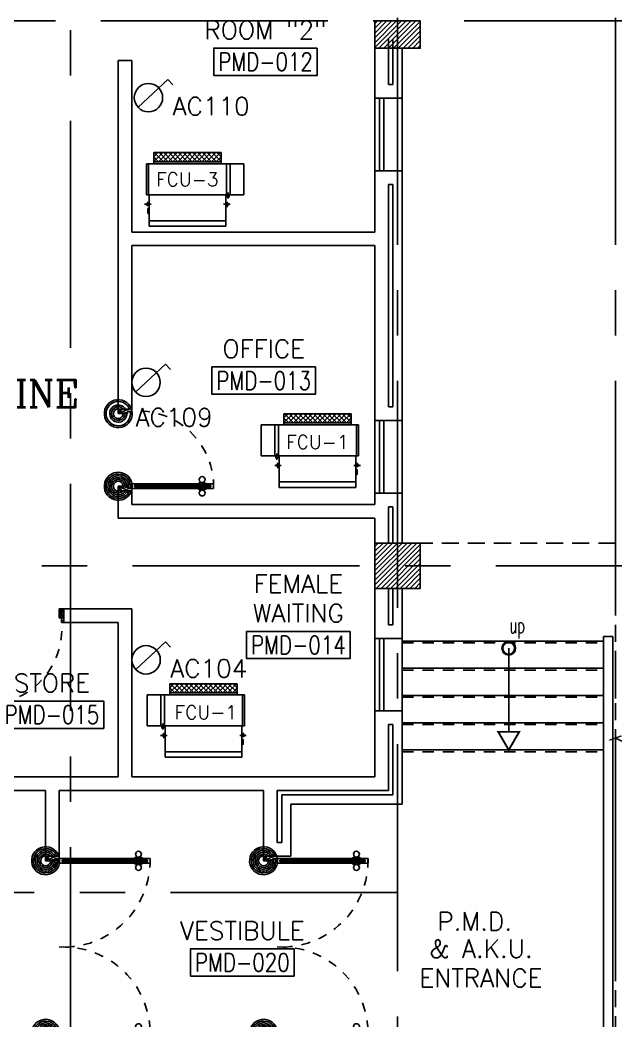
# Model space of a CAD drawing. Extents: x 417866.9 to 417960.2, y 43448 to 43538.2.
# Drawn here: x 417943.78 to 417950.34, y 43483.46 to 43494.48 of the extents above; entities that cross this region are included whole.
import ezdxf
from ezdxf.enums import TextEntityAlignment as Align

# ---------------------------------------------------------------- set-up
doc = ezdxf.new("R2010")
doc.units = 0
doc.header["$MEASUREMENT"] = 0
doc.header["$PDMODE"] = 3
doc.header["$PDSIZE"] = 0.1
for name, pattern in [('CENTERX2', [4, 2.5, -0.5, 0.5, -0.5]), ('HIDDEN', [0.375, 0.25, -0.125]), ('HIDDEN2', [0.1875, 0.125, -0.0625])]:
    doc.linetypes.add(name, pattern=pattern)
doc.layers.get('0').update_dxf_attribs({"color": 11, "linetype": 'CONTINUOUS'})
doc.layers.get('DEFPOINTS').update_dxf_attribs({"color": 11, "linetype": 'CONTINUOUS'})
for name, color, linetype in [('AX-DIM', 11, 'CONTINUOUS'), ('AXES', 11, 'CENTERX2'), ('CANOPY-LN', 11, 'CONTINUOUS'), ('COL', 11, 'CONTINUOUS'), ('DOOR', 11, 'CONTINUOUS'), ('E-SOCKETS', 4, 'CONTINUOUS'), ('FCU', 7, 'CONTINUOUS'), ('Handrail', 11, 'CONTINUOUS'), ('HAT', 11, 'CONTINUOUS'), ('INSUL', 11, 'CONTINUOUS'), ('RM-BOX', 11, 'CONTINUOUS'), ('RM-NAME', 11, 'CONTINUOUS'), ('RM-NO', 11, 'CONTINUOUS'), ('SCD', 2, 'CONTINUOUS'), ('STR', 11, 'CONTINUOUS'), ('WALL', 11, 'CONTINUOUS'), ('WIN', 11, 'CONTINUOUS')]:
    doc.layers.add(name, color=color, linetype=linetype)
doc.styles.add('ROMANC', font='romanc', dxfattribs={"height": 0.1})
doc.styles.add('ROMANS', font='ROMANS.shx', dxfattribs={"width": 0.6})
doc.dimstyles.new('STANDARD in', dxfattribs={"dimtxt": 0.2, "dimasz": 0.1, "dimexe": 0.07, "dimexo": 0.05, "dimgap": 0.1, "dimtad": 1, "dimdec": 0, "dimlfac": 1000, "dimzin": 0, "dimdsep": 46, "dimtxsty": 'ROMANS', "dimblk": 'ARCHTICK', "dimcen": 0.05, "dimdle": 0.05, "dimclrd": 7, "dimclre": 7, "dimclrt": 2, "dimadec": 0, "dimazin": 0, "dimtfac": 1, "dimtdec": 0, "dimtmove": 2, "dimatfit": 3, "dimldrblk": 'ARCHTICK', "dimfxl": 0, "dimtolj": 1, "dimtzin": 0, "dimarcsym": 0})

# ---------------------------------------------------------------- blocks, each defined once
blk = doc.blocks.new('_ARCHTICK')
at = {"color": 0, "linetype": 'ByBlock', "const_width": 0.15}
blk.add_lwpolyline([(-0.5, -0.5), (0.5, 0.5)], dxfattribs=at)
blk = doc.blocks.new('*D208')
at = {"layer": 'AX-DIM', "color": 7, "lineweight": -2}
for p, q in [((417958.819, 43525.994), (417958.819, 43466.574)), ((417948.237, 43525.944), (417958.889, 43525.944)), ((417948.237, 43466.624), (417958.889, 43466.624))]:
    blk.add_line(p, q, dxfattribs=at)
at = {"layer": 'DEFPOINTS', "color": 0}
for p in [(417948.187, 43525.944), (417948.187, 43466.624), (417958.819, 43466.624)]:
    blk.add_point(p, dxfattribs=at)
at = {"layer": 'AX-DIM', "color": 7, "lineweight": -2, "xscale": 0.1, "yscale": 0.1, "zscale": 0.1}
for p, rotation in [((417958.819, 43525.944), 90), ((417958.819, 43466.624), 270)]:
    blk.add_blockref('_ARCHTICK', p, dxfattribs=dict(at, rotation=rotation))
at = {"layer": 'AX-DIM', "color": 2, "insert": (417958.619, 43496.284), "char_height": 0.2, "attachment_point": 5, "rotation": 90, "style": 'ROMANS'}
blk.add_mtext('\\A1;59320', dxfattribs=at)
blk = doc.blocks.new('DOOR90')
at = {"layer": 'DOOR', "color": 7, "linetype": 'ByBlock'}
for p, q in [((-150, 0), (0, 0)), ((-150, 0), (-150, -25)), ((0, -50), (-114, 0)), ((0, -50), (-40, 0)), ((0, -50), (0, 0)), ((-1000, -25), (-1050, -25)), ((-1050, -75), (-1050, -25)), ((-1050, -25), (-1050, -75)), ((-1000, -75), (-1050, -75)), ((-1000, -42), (-1020, -42)), ((-1020, -42), (-1020, -58)), ((-1000, -58), (-1020, -58)), ((-1000, -25), (-1000, -42)), ((-1000, -58), (-1000, -75)), ((-878, -18), (-968, -18)), ((-968, -25), (-968, -18)), ((-968, -75), (-968, -82)), ((-878, -82), (-968, -82)), ((-955, -9), (-890, -9)), ((-955, -18), (-955, -9)), ((-955, -18), (-890, -18)), ((-955, -82), (-890, -82)), ((-955, -82), (-955, -91)), ((-955, -91), (-890, -91)), ((-890, -18), (-890, -9)), ((-890, -82), (-890, -91)), ((-878, -25), (-878, -18)), ((-878, -75), (-878, -82)), ((-200, -25), (-150, -25)), ((-200, -42), (-200, -25)), ((-180, -42), (-200, -42)), ((-200, -58), (-180, -58)), ((-200, -75), (-200, -58)), ((-150, -75), (-200, -75)), ((-180, -58), (-180, -42)), ((-150, -25), (-100, -25)), ((-150, -75), (-150, -25)), ((-100, -25), (-100, -50)), ((0, -50), (-100, -37)), ((-100, -50), (0, -50)), ((-150, -875), (-100, -875)), ((-150, -900), (-150, -875)), ((0, -850), (-114, -900)), ((-100, -875), (-100, -850)), ((0, -850), (-100, -863)), ((-100, -850), (0, -850)), ((0, -850), (-40, -900)), ((0, -850), (0, -900)), ((-150, -900), (0, -900)), ((0, -900), (-150, -900))]:
    blk.add_line(p, q, dxfattribs=at)
at = {"layer": 'DOOR', "linetype": 'ByBlock'}
for p, q in [((-200, -25), (-1000, -25)), ((-200, -42), (-1000, -42)), ((-200, -58), (-1000, -58)), ((-1000, -75), (-200, -75))]:
    blk.add_line(p, q, dxfattribs=at)
at = {"layer": 'DOOR', "color": 7, "linetype": 'ByBlock'}
for centre in [(-923, 24), (-923, -124)]:
    blk.add_circle(centre, 32.4, dxfattribs=at)
for centre, radius, start, end in [((0, -50), 154, 161.1053, 166.2858), ((0, -50), 94.4, 148.0182, 180), ((0, -50), 134, 158.1598, 169.28), ((0, -50), 114, 154.0838, 167.3774), ((0, -50), 74.4, 137.7764, 180), ((0, -50), 54.4, 113.2074, 180), ((0, -50), 34.4, 90, 180), ((0, -50), 14.4, 90, 180), ((0, -850), 134, 190.72, 201.8402), ((0, -850), 94.4, 180, 211.9818), ((0, -850), 74.4, 180, 222.2236), ((0, -850), 54.4, 180, 246.7926), ((0, -850), 34.4, 180, 270), ((0, -850), 14.4, 180, 270), ((0, -850), 154, 193.7142, 198.8947)]:
    blk.add_arc(centre, radius, start, end, dxfattribs=at)
at = {"layer": 'DOOR', "linetype": 'HIDDEN', "ltscale": 0.5}
blk.add_arc((-222, -50), 828, 178.2701, 275.003, dxfattribs=at)
blk = doc.blocks.new('A$C010A25D0')
at = {"layer": 'DOOR', "color": 0, "linetype": 'ByBlock'}
for p, q in [((0, 2031), (0, 1981)), ((0, 1981), (0, 2031)), ((50, 2031), (0, 2031)), ((30, 2014), (30, 1998)), ((50, 2014), (30, 2014)), ((50, 1998), (30, 1998)), ((50, 2031), (50, 2014)), ((50, 1998), (50, 1981)), ((83, 2031), (83, 2038)), ((173, 2038), (83, 2038)), ((95, 2038), (95, 2047)), ((95, 2047), (160, 2047)), ((95, 2038), (160, 2038)), ((160, 2038), (160, 2047)), ((173, 2031), (173, 2038)), ((950, 2014), (950, 2031)), ((950, 2031), (1000, 2031)), ((970, 2014), (950, 2014)), ((950, 1981), (950, 1998)), ((950, 1998), (970, 1998)), ((970, 1998), (970, 2014)), ((1000, 2056), (1000, 2031)), ((1000, 2056), (1150, 2056)), ((1000, 1981), (1000, 2031)), ((1000, 2031), (1050, 2031)), ((1050, 2031), (1050, 2006)), ((1050, 2006), (1150, 2006)), ((1150, 2006), (1150, 2056)), ((50, 1981), (0, 1981)), ((83, 1981), (83, 1974)), ((173, 1974), (83, 1974)), ((95, 1974), (95, 1965)), ((95, 1974), (160, 1974)), ((95, 1965), (160, 1965)), ((160, 1974), (160, 1965)), ((173, 1981), (173, 1974)), ((1000, 1981), (950, 1981)), ((50, 131), (0, 131)), ((0, 131), (0, 81)), ((0, 81), (0, 131)), ((50, 114), (30, 114)), ((30, 98), (30, 114)), ((50, 114), (50, 131)), ((173, 138), (83, 138)), ((83, 131), (83, 138)), ((95, 147), (160, 147)), ((95, 138), (95, 147)), ((95, 138), (160, 138)), ((160, 138), (160, 147)), ((173, 131), (173, 138)), ((1000, 131), (950, 131)), ((950, 131), (950, 114)), ((950, 114), (970, 114)), ((970, 114), (970, 98)), ((1000, 131), (1000, 81)), ((50, 81), (0, 81)), ((50, 98), (30, 98)), ((50, 81), (50, 98)), ((83, 81), (83, 74)), ((173, 74), (83, 74)), ((95, 74), (160, 74)), ((95, 74), (95, 65)), ((95, 65), (160, 65)), ((160, 74), (160, 65)), ((173, 81), (173, 74)), ((970, 98), (950, 98)), ((950, 98), (950, 81)), ((950, 81), (1000, 81)), ((1000, 56), (1000, 81)), ((1000, 81), (1050, 81)), ((1000, 56), (1150, 56)), ((1050, 81), (1050, 106)), ((1050, 106), (1150, 106)), ((1150, 106), (1150, 56))]:
    blk.add_line(p, q, dxfattribs=at)
at = {"layer": 'DOOR', "linetype": 'ByBlock'}
for p, q in [((950, 2031), (50, 2031)), ((950, 2014), (50, 2014)), ((950, 1998), (50, 1998)), ((50, 1981), (950, 1981)), ((50, 131), (950, 131)), ((950, 114), (50, 114)), ((950, 98), (50, 98)), ((950, 81), (50, 81)), ((1150, 56), (1000, 56))]:
    blk.add_line(p, q, dxfattribs=at)
at = {"layer": 'DOOR', "color": 9, "linetype": 'ByBlock'}
for p, q in [((1150, 2006), (1037, 2056)), ((1150, 2006), (1050, 2019)), ((1150, 2006), (1110, 2056)), ((1150, 106), (1037, 56)), ((1150, 106), (1050, 93)), ((1150, 106), (1110, 56))]:
    blk.add_line(p, q, dxfattribs=at)
at = {"layer": 'DOOR', "color": 0, "linetype": 'ByBlock'}
for centre in [(128, 2079), (128, 1932), (128, 179), (128, 32)]:
    blk.add_circle(centre, 32.4, dxfattribs=at)
at = {"layer": 'DOOR', "linetype": 'HIDDEN', "ltscale": 0.5}
for centre, start, end in [((951, 2006), 178.494, 272.9568), ((951, 106), 87.0432, 181.506)]:
    blk.add_arc(centre, 951, start, end, dxfattribs=at)
at = {"layer": 'DOOR', "color": 9, "linetype": 'ByBlock'}
for centre, radius, start, end in [((1150, 2006), 154, 161.1053, 166.2858), ((1150, 2006), 134, 158.1598, 169.28), ((1150, 2006), 114, 154.0838, 167.3774), ((1150, 2006), 94.4, 148.0182, 180), ((1150, 2006), 74.4, 137.7764, 180), ((1150, 2006), 54.4, 113.2074, 180), ((1150, 2006), 34.4, 90, 180), ((1150, 2006), 14.4, 90, 180), ((1150, 106), 154, 193.7142, 198.8947), ((1150, 106), 134, 190.72, 201.8402), ((1150, 106), 114, 192.6226, 205.9162), ((1150, 106), 94.4, 180, 211.9818), ((1150, 106), 74.4, 180, 222.2236), ((1150, 106), 54.4, 180, 246.7926), ((1150, 106), 34.4, 180, 270), ((1150, 106), 14.4, 180, 270)]:
    blk.add_arc(centre, radius, start, end, dxfattribs=at)
at = {"layer": 'WALL'}
blk.add_line((1000, 56), (1150, 56), dxfattribs=at)
blk = doc.blocks.new('COL50')
at = {"layer": 'COL'}
blk.add_lwpolyline([(-250, 250), (-250, -250), (250, -250), (250, 250)], close=True, dxfattribs=at)
blk = doc.blocks.new('*X80')
at = {"color": 0}
for p, q in [((253129, 32299), (253590, 32761)), ((253129, 32352), (253537, 32761)), ((253129, 32405), (253484, 32761)), ((253129, 32458), (253431, 32761)), ((253129, 32511), (253378, 32761)), ((253129, 32564), (253325, 32761)), ((253129, 32617), (253272, 32761)), ((253129, 32670), (253219, 32761)), ((253129, 32723), (253166, 32761)), ((253143, 32261), (253629, 32746)), ((253197, 32261), (253629, 32693)), ((253250, 32261), (253629, 32640)), ((253303, 32261), (253629, 32587)), ((253356, 32261), (253629, 32534)), ((253409, 32261), (253629, 32481)), ((253462, 32261), (253629, 32428)), ((253515, 32261), (253629, 32375)), ((253568, 32261), (253629, 32322)), ((253621, 32261), (253629, 32269))]:
    blk.add_line(p, q, dxfattribs=at)
blk = doc.blocks.new('RM1')
at = {"layer": 'RM-BOX'}
blk.add_lwpolyline([(570, -200), (-570, -200), (-570, -500), (570, -500)], close=True, dxfattribs=at)
at = {"layer": 'RM-NAME', "style": 'ROMANS'}
for tag, p in [('ROOMNAME1', (0, 324)), ('ROOMNAME2', (0, 0))]:
    blk.add_attdef(tag, text='', height=200, dxfattribs=at).set_placement(p, align=Align.MIDDLE)
at = {"layer": 'RM-NO', "style": 'ROMANS', "width": 0.8}
blk.add_attdef('ROOMNO', text='', height=200, dxfattribs=at).set_placement((0, -350), align=Align.MIDDLE)
blk = doc.blocks.new('*X226')
at = {"color": 0}
for p, q in [((16890, -2467), (16943, -2414)), ((16890, -2520), (16990, -2420)), ((16990, -2512), (16892, -2414)), ((16990, -2459), (16945, -2414)), ((16990, -2565), (16890, -2465)), ((16890, -2573), (16990, -2473)), ((16990, -2619), (16890, -2519)), ((16890, -2626), (16990, -2526)), ((16990, -2672), (16890, -2572)), ((16890, -2679), (16990, -2579)), ((16990, -2725), (16890, -2625)), ((16890, -2732), (16990, -2632)), ((16990, -2778), (16890, -2678)), ((16890, -2785), (16990, -2685)), ((16990, -2831), (16890, -2731)), ((16890, -2838), (16990, -2738)), ((16990, -2884), (16890, -2784)), ((16890, -2891), (16990, -2791)), ((16990, -2937), (16890, -2837)), ((16890, -2944), (16990, -2844)), ((16990, -2990), (16890, -2890)), ((16890, -2997), (16990, -2897)), ((16990, -3043), (16890, -2943)), ((16890, -3050), (16990, -2950)), ((16990, -3096), (16890, -2996)), ((16890, -3103), (16990, -3003)), ((16990, -3149), (16890, -3049)), ((16892, -3155), (16990, -3056)), ((16944, -3155), (16890, -3102)), ((16945, -3155), (16990, -3109))]:
    blk.add_line(p, q, dxfattribs=at)
blk = doc.blocks.new('WHE06')
at = {"color": 2}
for p, q in [((689, 621), (346, 621)), ((346, 621), (346, 469)), ((689, 469), (689, 621)), ((232, 452), (232, 422)), ((232, 452), (252, 452)), ((242, 472), (242, 399)), ((252, 452), (252, 422)), ((305, 448), (373, 448)), ((321, 458), (321, 438)), ((321, 458), (346, 458)), ((60, -422), (60, 422)), ((212, 437), (269, 437)), ((321, 438), (346, 438)), ((346, 430), (689, 430)), ((811, 371), (689, 371)), ((711, -371), (711, 371)), ((811, -371), (811, 371)), ((142, -437), (142, -422)), ((142, -437), (197, -437)), ((197, -437), (197, -422)), ((221, -437), (269, -437)), ((232, -452), (232, -422)), ((242, -472), (242, -399)), ((252, -452), (252, -422)), ((346, -430), (689, -430)), ((811, -371), (689, -371)), ((232, -452), (252, -452))]:
    blk.add_line(p, q, dxfattribs=at)
at = {"color": 6}
for p, q in [((346, 469), (346, -451)), ((689, 469), (346, 469)), ((689, -451), (689, 469)), ((0, -422), (0, 422)), ((0, 422), (346, 422)), ((0, -422), (346, -422)), ((346, -451), (689, -451))]:
    blk.add_line(p, q, dxfattribs=at)
at = {"color": 2}
blk.add_blockref('*X226', (-16179, 2784), dxfattribs=at)

msp = doc.modelspace()

# ---------------------------------------------------------------- hatches: boundary and pattern name
at = {"layer": 'HAT'}
h = msp.add_hatch(dxfattribs=at)
h.set_pattern_fill('ANSI31', color=256, scale=0.3, style=0)
h.set_pattern_definition([(45, (417480.111385, 43455.643322), (-0.0265165043, 0.0265165043), [])])
h.paths.add_polyline_path([(417947.9366, 43494.4743), (417947.6866, 43494.4743), (417947.6866, 43494.1743), (417947.9366, 43494.1743)])
h.paths.add_polyline_path([(417948.1866, 43494.4743), (417947.9366, 43494.4743), (417947.9366, 43494.1743), (417948.1866, 43494.1743)])

# ---------------------------------------------------------------- linework, layer by layer
at = {"layer": 'AXES'}
for p, q in [((417947.9366, 43460.01), (417947.9366, 43537.5491)), ((417950.3366, 43460.01), (417950.3366, 43537.5491)), ((417944.3366, 43466.8743), (417944.3366, 43525.6943)), ((417959.1694, 43494.4743), (417889.6966, 43494.4743)), ((417959.5194, 43488.4743), (417889.6966, 43488.4743)), ((417947.9366, 43484.8743), (417873.4766, 43484.8743))]:
    msp.add_line(p, q, dxfattribs=at)
at = {"layer": 'CANOPY-LN', "linetype": 'HIDDEN2', "ltscale": 1.5}
for p, q in [((417950.3366, 43488.7243), (417948.1866, 43488.7243)), ((417950.3366, 43481.0243), (417950.3366, 43488.7243))]:
    msp.add_line(p, q, dxfattribs=at)
at = {"layer": 'COL'}
msp.add_lwpolyline([(417947.6866, 43494.4743), (417948.1866, 43494.4743), (417948.1866, 43494.1743), (417947.6866, 43494.1743)], close=True, dxfattribs=at)
at = {"layer": 'E-SOCKETS'}
for p, q in [((417945.0796, 43493.5231), (417945.4075, 43493.8283)), ((417945.4075, 43493.8283), (417945.462, 43493.7698)), ((417945.0535, 43490.3875), (417945.3814, 43490.6927)), ((417945.3814, 43490.6927), (417945.4358, 43490.6341)), ((417945.054, 43487.3311), (417945.3819, 43487.6362)), ((417945.3819, 43487.6362), (417945.4364, 43487.5777))]:
    msp.add_line(p, q, dxfattribs=at)
for centre in [(417945.194, 43493.6296), (417945.1679, 43490.4939), (417945.1684, 43487.4375)]:
    msp.add_circle(centre, 0.1562, dxfattribs=at)
at = {"layer": 'Handrail'}
for p, q in [((417950.2066, 43487.6954), (417950.2066, 43482.6993)), ((417950.2066, 43487.6954), (417950.3066, 43487.6954)), ((417950.3066, 43487.6954), (417950.3066, 43482.6993))]:
    msp.add_line(p, q, dxfattribs=at)
at = {"layer": 'INSUL'}
for p, q in [((417947.8366, 43494.2743), (417947.8366, 43493.7743)), ((417947.8866, 43494.2743), (417947.8866, 43493.7743)), ((417947.8866, 43493.7743), (417947.8366, 43493.7743)), ((417947.8866, 43492.6743), (417947.8366, 43492.6743)), ((417947.8366, 43492.6743), (417947.8366, 43490.2243)), ((417947.8866, 43492.6743), (417947.8866, 43490.2243)), ((417947.8866, 43490.2243), (417947.8366, 43490.2243)), ((417947.8366, 43488.7243), (417947.8366, 43489.1243)), ((417947.8866, 43489.1243), (417947.8366, 43489.1243)), ((417947.8866, 43488.7243), (417947.8866, 43489.1243)), ((417947.8366, 43487.8243), (417947.8366, 43488.2243)), ((417947.8866, 43487.8243), (417947.8866, 43488.2243)), ((417947.8866, 43487.8243), (417947.8366, 43487.8243)), ((417947.8366, 43485.9993), (417947.8366, 43486.7243)), ((417947.8866, 43486.7243), (417947.8366, 43486.7243)), ((417947.8866, 43485.9493), (417947.8866, 43486.7243)), ((417946.6116, 43485.4243), (417946.6116, 43485.9993)), ((417946.6116, 43485.9993), (417947.8366, 43485.9993)), ((417946.6616, 43485.4243), (417946.6616, 43485.9493)), ((417946.6616, 43485.9493), (417947.8866, 43485.9493)), ((417946.6616, 43485.4243), (417946.6116, 43485.4243))]:
    msp.add_line(p, q, dxfattribs=at)
at = {"layer": 'STR'}
for p, q in [((417947.9866, 43487.6447), (417950.2066, 43487.6447)), ((417949.1616, 43487.5647), (417949.1616, 43486.6447)), ((417947.9866, 43487.3447), (417950.2066, 43487.3447)), ((417947.9866, 43487.0447), (417950.2066, 43487.0447)), ((417947.9866, 43486.7447), (417950.2066, 43486.7447)), ((417947.9866, 43486.4447), (417950.2066, 43486.4447))]:
    msp.add_line(p, q, dxfattribs=at)
at = {"layer": 'STR', "linetype": 'HIDDEN2'}
for p, q in [((417947.9866, 43487.6247), (417950.2066, 43487.6247)), ((417947.9866, 43487.3247), (417950.2066, 43487.3247)), ((417947.9866, 43487.0247), (417950.2066, 43487.0247)), ((417947.9866, 43486.7247), (417950.2066, 43486.7247)), ((417947.9866, 43486.4247), (417950.2066, 43486.4247))]:
    msp.add_line(p, q, dxfattribs=at)
at = {"layer": 'STR', "const_width": 0.0215}
msp.add_lwpolyline([(417949.2771, 43486.6447), (417949.0461, 43486.6447), (417949.1616, 43486.4447)], close=True, dxfattribs=at)
at = {"layer": 'STR'}
for radius in [0.075, 0.065]:
    msp.add_circle((417949.1616, 43487.5647), radius, dxfattribs=at)
at = {"layer": 'WALL'}
for p, q in [((417947.6866, 43494.1743), (417947.6866, 43493.6243)), ((417947.9866, 43494.1743), (417947.9866, 43493.6243)), ((417945.0116, 43494.0393), (417944.8616, 43494.0393)), ((417944.8616, 43494.0393), (417944.8616, 43490.1993)), ((417945.0116, 43494.0393), (417945.0116, 43492.1493)), ((417947.9866, 43493.6243), (417947.6866, 43493.6243)), ((417947.9866, 43492.8243), (417947.6866, 43492.8243)), ((417947.6866, 43492.8243), (417947.6866, 43492.1493)), ((417947.9866, 43492.8243), (417947.9866, 43490.0743)), ((417947.6866, 43492.1493), (417945.0116, 43492.1493)), ((417947.6866, 43491.9993), (417945.0116, 43491.9993)), ((417945.0116, 43491.9993), (417945.0116, 43490.1993)), ((417947.6866, 43491.9993), (417947.6866, 43490.0743)), ((417945.0116, 43490.1993), (417944.8616, 43490.1993)), ((417947.9866, 43490.0743), (417947.6866, 43490.0743)), ((417944.8616, 43489.2993), (417944.8616, 43488.9993)), ((417945.0116, 43489.2993), (417944.8616, 43489.2993)), ((417945.0116, 43489.2993), (417945.0116, 43489.1493)), ((417947.9866, 43489.2743), (417947.6866, 43489.2743)), ((417947.6866, 43489.1493), (417947.6866, 43489.2743)), ((417947.9866, 43488.7243), (417947.9866, 43489.2743)), ((417947.6866, 43489.1493), (417945.0116, 43489.1493)), ((417947.6866, 43488.9993), (417944.8616, 43488.9993)), ((417947.6866, 43488.7243), (417947.6866, 43488.9993)), ((417947.6866, 43487.6743), (417947.6866, 43488.2243)), ((417947.9866, 43487.6743), (417947.9866, 43488.2243)), ((417945.0116, 43487.9993), (417944.2616, 43487.9993)), ((417944.2616, 43487.9993), (417944.2616, 43487.8493)), ((417945.0116, 43487.9993), (417945.0116, 43486.1493)), ((417944.8616, 43487.8493), (417944.2616, 43487.8493)), ((417944.8616, 43487.8493), (417944.8616, 43486.1493)), ((417947.9866, 43487.6743), (417947.6866, 43487.6743)), ((417947.6866, 43486.1493), (417947.6866, 43486.8743)), ((417947.9866, 43486.8743), (417947.6866, 43486.8743)), ((417947.9866, 43485.8493), (417947.9866, 43486.8743)), ((417943.2116, 43486.1493), (417944.8616, 43486.1493)), ((417945.0116, 43486.1493), (417947.6866, 43486.1493)), ((417946.8116, 43486.1493), (417947.6866, 43486.1493)), ((417943.0616, 43485.9993), (417944.0616, 43485.9993)), ((417944.0616, 43485.2743), (417944.0616, 43485.9993)), ((417944.2116, 43485.9993), (417946.4616, 43485.9993)), ((417944.2116, 43485.2743), (417944.2116, 43485.9993)), ((417946.4616, 43485.2743), (417946.4616, 43485.9993)), ((417946.7616, 43485.2743), (417946.7616, 43485.8493)), ((417946.7616, 43485.8493), (417947.9866, 43485.8493)), ((417944.2116, 43485.2743), (417944.0616, 43485.2743)), ((417946.7616, 43485.2743), (417946.4616, 43485.2743))]:
    msp.add_line(p, q, dxfattribs=at)
at = {"layer": 'WIN'}
for p, q in [((417947.6866, 43493.6243), (417947.6866, 43492.8243)), ((417947.7366, 43493.6243), (417947.7366, 43492.8243)), ((417947.7866, 43493.6243), (417947.7866, 43492.8243)), ((417947.9866, 43493.6243), (417947.9866, 43492.8243)), ((417947.6866, 43490.0743), (417947.6866, 43489.2743)), ((417947.7366, 43490.0743), (417947.7366, 43489.2743)), ((417947.7866, 43490.0743), (417947.7866, 43489.2743)), ((417947.9866, 43490.0743), (417947.9866, 43489.2743)), ((417947.6866, 43487.6743), (417947.6866, 43486.8743)), ((417947.7366, 43487.6743), (417947.7366, 43486.8743)), ((417947.7866, 43487.6743), (417947.7866, 43486.8743)), ((417947.9866, 43487.6743), (417947.9866, 43486.8743))]:
    msp.add_line(p, q, dxfattribs=at)

# ---------------------------------------------------------------- block references
at = {"layer": 'COL', "xscale": -0.001000000047497451, "yscale": 0.0009999999892897904, "zscale": 0.001}
msp.add_blockref('COL50', (417947.9366, 43488.4743), dxfattribs=at)
at = {"layer": 'DOOR', "xscale": 0.001000000047497451, "yscale": 0.0009999999892897904, "zscale": 0.001, "rotation": 180}
msp.add_blockref('DOOR90', (417944.8616, 43489.2993), dxfattribs=at)
at = {"layer": 'DOOR', "color": 0, "xscale": 0.0009999999892897904, "yscale": 0.0009999999892897904, "zscale": 0.001, "rotation": 90}
msp.add_blockref('DOOR90', (417943.3616, 43487.9993), dxfattribs=at)
at = {"layer": 'DOOR', "color": 0, "xscale": -0.001000000047497451, "yscale": 0.0009999999892897904, "zscale": 0.001}
for p in [(417945.2119, 43483.2184), (417947.6119, 43483.2184)]:
    msp.add_blockref('A$C010A25D0', p, dxfattribs=at)
at = {"layer": 'FCU', "extrusion": (0, 0, -1), "xscale": 0.001000002026557922, "yscale": 0.001000002026557922, "zscale": -0.001, "rotation": 90}
msp.add_blockref('WHE06', (-417945.6232, 43492.2127), dxfattribs=at)
at = {"layer": 'FCU', "xscale": 0.001000002026557922, "yscale": 0.001000002026557922, "zscale": 0.001, "rotation": 90}
for p in [(417947.056, 43489.3368), (417945.7997, 43486.364)]:
    msp.add_blockref('WHE06', p, dxfattribs=at)
at = {"layer": 'HAT', "xscale": 0.001000000047497451, "yscale": 0.0009999999892897904, "zscale": 0.001}
for p, values in [((417946.4832, 43494.3744), {'ROOMNO': 'PMD-012', 'ROOMNAME2': 'ROOM "2"', 'ROOMNAME1': 'TREATMENT'}), ((417946.4634, 43490.863), {'ROOMNO': 'PMD-013', 'ROOMNAME2': 'OFFICE'}), ((417946.8453, 43487.9511), {'ROOMNO': 'PMD-014', 'ROOMNAME2': 'WAITING', 'ROOMNAME1': 'FEMALE'}), ((417944.1312, 43487.1828), {'ROOMNO': 'PMD-015', 'ROOMNAME2': 'STORE'})]:
    msp.add_blockref('RM1', p, dxfattribs=at).add_auto_attribs(values)
msp.add_blockref('*X80', (417694.5581, 43455.9633), dxfattribs=at)
at = {"layer": 'WALL', "xscale": 0.001000000047497451, "yscale": 0.0009999999892897904, "zscale": 0.001}
msp.add_blockref('RM1', (417946.2279, 43484.4549), dxfattribs=at).add_auto_attribs({'ROOMNO': 'PMD-020', 'ROOMNAME2': 'VESTIBULE'})

# ---------------------------------------------------------------- texts
at = {"layer": 'CANOPY-LN', "color": 4, "insert": (417949.3398, 43487.7899), "char_height": 0.175, "attachment_point": 6, "style": 'ROMANS'}
msp.add_mtext('up ', dxfattribs=at)
at = {"layer": 'E-SOCKETS', "style": 'ROMANS'}
for s, p in [('AC110', (417945.4594, 43493.4348)), ('AC109', (417945.052, 43490.0089)), ('AC104', (417945.4338, 43487.2428))]:
    msp.add_text(s, height=0.2, dxfattribs=at).set_placement(p)
at = {"layer": 'RM-NAME'}
for s, height, style, p in [('PHYSICAL MEDICINE', 0.3, 'ROMANC', (417942.322, 43490.3714)), ('P.M.D. ', 0.2, 'ROMANS', (417948.856, 43484.5569)), ('& A.K.U.', 0.2, 'ROMANS', (417948.856, 43484.2569)), ('ENTRANCE', 0.2, 'ROMANS', (417948.856, 43483.9331))]:
    msp.add_text(s, height=height, dxfattribs=dict(at, style=style)).set_placement(p, align=Align.MIDDLE)
at = {"layer": 'SCD', "style": 'ROMANS', "width": 1}
for s, p in [('FCU-3', (417945.6219, 43492.7289)), ('FCU-1', (417947.0544, 43489.8357)), ('FCU-1', (417945.8257, 43486.8593))]:
    msp.add_text(s, height=0.15, dxfattribs=at).set_placement(p, align=Align.MIDDLE)

# ---------------------------------------------------------------- dimensions: what is measured, and where the dimension line sits
at = {"layer": 'AX-DIM'}
dim = msp.add_linear_dim(base=(417958.8194, 43466.6243), p1=(417948.1866, 43525.9443), p2=(417948.1866, 43466.6243), angle=270, dimstyle='STANDARD in', dxfattribs=at)
dim.commit()
dim.dimension.update_dxf_attribs({"geometry": '*D208', "text_midpoint": (417958.6194, 43496.2843)})

# ---------------------------------------------------------------- leaders
at = {"layer": 'CANOPY-LN', "color": 8}
msp.add_leader([(417950.3366, 43486.5764), (417951.3272, 43486.1149), (417951.3272, 43486.2398)], dimstyle='STANDARD in', dxfattribs=at)

doc.saveas('drawing.dxf')
